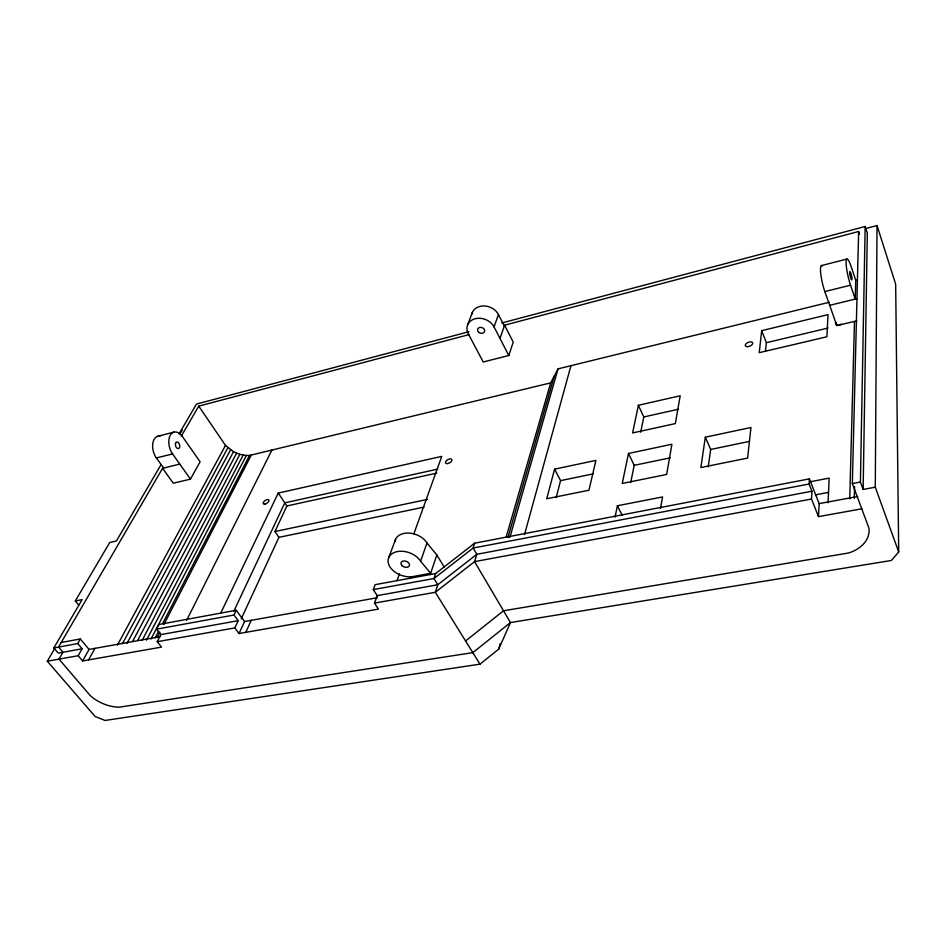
<?xml version="1.0" encoding="UTF-8"?>
<svg xmlns="http://www.w3.org/2000/svg" width="946" height="946" viewBox="0 0 946 946"><rect width="100%" height="100%" fill="white"/><g stroke="black" fill="none" stroke-linecap="round" stroke-linejoin="round"><path stroke-width="1.42" d="M179.775 464.096L162.57 468.294L58.557 647.04L62.944 652.291L58.262 653.142L53.839 647.951L77.714 643.552L82.113 648.79L62.944 652.291L59.007 659.137L90.166 695.499A27.505 15.455 24.7 0 0 119.362 707.17L472.823 652.645L510.473 622.551L891.357 560.47L898.7 551.991L875.287 487.19L877.025 225.538L865.614 228.565M875.287 487.19L863.142 489.437L867.316 233.154L865.164 226.496L501.818 322.964M863.142 489.437L860.422 482.046L865.164 226.496M465.574 640.986L503.532 610.773L848.302 553.043A35.664 25.424 3.1 0 0 868.936 528.093L852.346 483.572L858.637 231.486L504.585 325.188L499.996 338.443M854.285 498.412L854.557 486.646M849.756 498.826L854.475 321.723M855.74 280.3L855.243 299.066L850.537 285.184A17.17 2.791 77.1 0 1 846.102 261.865A17.17 2.791 77.1 0 1 851.128 266.536L855.74 280.3L857.431 279.874M828.081 502.645L829.157 478.12L810.332 481.727M861.759 508.83L818.491 516.622L819.141 503.615L809.409 478.877L474.632 543.205L435.645 573.536L375.148 584.675L373.292 589.595L377.241 595.637L374.474 603.099L378.435 609.106L239.031 633.536L234.845 627.908L238.191 620.682L234.005 615.018L236.24 610.253L244.541 621.534L239.031 633.536M818.491 516.622L811.514 499.039L811.952 491.234L809.102 484.009L809.409 478.877M765.491 351.001L766.355 342.7L761.684 330.662L828.022 314.64L826.887 336.776L759.236 352.669L761.684 330.662M708.223 466.863L710.694 449.445L705.338 437.182L750.982 427.497L747.6 458.065L700.856 467.549L705.338 437.182M660.556 508.38L662.555 496.934L617.419 505.755L615.054 517.119M640.702 432.227L643.788 416.961L638.373 405.29L680.198 395.783L675.349 423.595L632.614 432.937L638.373 405.29M630.71 482.531L634.187 465.326L628.487 453.465L671.908 444.253L666.646 474.454L622.243 483.465L628.487 453.465M556.189 497.631L560.564 480.639L554.581 469.157L595.909 460.395L588.932 490.229L546.717 498.779L554.581 469.157M54.62 648.684L47.3 661.207L95.061 716.465L105.018 720.462L479.977 664.163L498.731 649.11L500.221 643.599M524.498 534.596L570.958 365.688M507.967 537.387L554.344 375.905M509.894 537.363L558.045 368.857L829.335 302.235M506.098 537.316L550.678 382.882L558.045 368.857M474.632 543.205L473.13 548.041L433.989 578.526L373.292 589.595M508.782 355.507L494.06 326.914A14.557 11.612 20.5 0 0 475.129 318.755A14.557 11.612 20.5 0 0 468.282 333.761L483.217 361.999L508.782 355.507L513.229 342.156L504.585 325.188M435.645 573.536L433.989 578.526L437.821 584.734L435.326 592.291L479.977 664.163M430.229 574.529L436.827 554.959L426.965 542.969A17.489 12.05 19.6 0 0 408.991 533.095A17.489 12.05 19.6 0 0 394.967 541.23M410.611 578.148L411.037 576.906L430.655 573.288L420.615 561.238L426.965 542.969M494.06 326.914L498.459 314.545A14.391 11.577 20.5 0 0 483.832 305.948A14.391 11.577 20.5 0 0 471.782 314.238M396.965 580.714L399.46 573.808M413.887 533.733L441.747 456.374L278.242 493.067L220.796 612.996M388.853 557.371L395.617 539.232M467.738 324.62L472.409 312.31M498.731 649.11L510.473 622.551L474.549 561.64L476.808 554.297L473.13 548.041L809.102 484.009M245.783 632.354L251.246 620.328M241.254 618.814L278.916 537.34L424.08 507.103M278.916 537.34L274.943 531.534L286.886 505.968L436.768 473.118M233.934 611.01L284.793 502.846L437.702 469.121M186.646 620.28L271.94 450.024M157.178 637.509L159.898 632.259M163.954 624.384L251.329 455.002L550.678 382.882M47.3 661.207L78.199 655.72L82.609 660.947L161.518 647.111L157.213 641.695L160.855 634.612L238.191 620.682M155.203 637.852L158.597 631.289M162.677 623.414L249.543 455.428L251.329 455.002M151.005 639.047L246.409 455.464L249.543 455.428M160.855 634.612L156.551 629.161L158.987 624.478L236.24 610.253M146.488 640.135L243.157 455.085L246.409 455.464M142.042 640.501L239.882 454.317L243.157 455.085M137.619 640.489L236.63 453.169L239.882 454.317M132.594 641.423L233.508 451.668L225.491 445.412L198.755 406.13L469.181 334.565M127.036 643.327L230.552 449.847M122.424 643.67L227.868 447.742M117.434 645.089L225.491 445.412M190.465 479.137L200.091 461.79L182.554 436.721A13.634 8.254 74.6 0 0 170.351 435.101A13.634 8.254 74.6 0 0 172.562 453.938L190.465 479.137L173.319 483.217L162.57 468.294M88.581 659.894L94.99 648.353M82.609 660.947L89.054 649.417L160.264 636.646M78.199 655.72L82.113 648.79M77.714 643.552L80.315 638.964L89.054 649.417M181.313 436.106L198.755 406.13M53.839 647.951L82.113 599.622L75.278 600.982L78.672 605.073M161.104 464.557L116.393 541.006L109.76 542.472L75.278 600.982M178.995 433.978L196.472 404.072L468.98 331.679M180.769 432.689L182.259 430.134M157.793 436.272L173.875 432.133M821.447 265.601L846.907 259.05M159.992 436.13A13.551 8.348 74.5 0 0 152.826 443.26A13.551 8.348 74.5 0 0 156.386 457.959L172.562 453.938M822.334 265.909A17.04 3.051 77 0 0 820.679 272.992A17.04 3.051 77 0 0 824.853 291.569L850.537 285.184M829.677 305.322L856.958 298.652M856.769 320.86L836.82 325.59L824.853 291.581M766.355 342.7L828.093 328.037M643.788 416.961L678.258 409.275M274.943 531.534L427.557 499.37M634.187 465.326L670.217 457.84M560.564 480.639L593.213 473.851M710.694 449.445L749.043 441.475M811.952 491.234L476.808 554.297L437.821 584.734L377.241 595.637M852.346 483.572L860.422 482.046M815.487 494.829L828.46 492.405M811.514 499.039L474.549 561.64L435.326 592.291L374.474 603.099M61.206 642.488L80.315 638.964M819.141 503.615L857.703 496.52M156.551 629.161L234.005 615.018M244.541 621.534L377.182 597.742M157.213 641.695L234.845 627.908M233.508 451.668L236.63 453.169M156.386 457.959L163.646 468.034M278.242 493.067L286.886 505.968M411.037 576.906C403.292 577.036 394.588 573.844 390.012 567.032A17.738 12.05 19.6 0 1 397.426 551.565A17.738 12.05 19.6 0 1 420.615 561.238M436.827 554.959L444.265 567.198M498.459 314.545L504.301 326.015M617.419 505.755L622.22 515.393M858.637 231.486L859.547 234.277M877.025 225.538L895.661 284.178L898.7 551.991M841.372 324.194A4.115 2.14 -19.6 0 1 836.631 324.963A4.115 2.14 -19.6 0 1 836.11 322.397M747.801 346.65A3.938 2.046 -21.9 0 0 752.673 342.819A3.938 2.046 -21.9 0 0 746.56 343.315A3.938 2.046 -21.9 0 0 747.801 346.65M264.998 504.052A3.382 1.608 -33.6 0 0 268.995 500.198A3.382 1.608 -33.6 0 0 264.23 501.262A3.382 1.608 -33.6 0 0 264.998 504.052M447.907 463.528A3.583 1.857 -29.8 0 0 451.833 459.484A3.583 1.857 -29.8 0 0 446.394 460.702A3.583 1.857 -29.8 0 0 447.907 463.528M402.038 565.649A4.434 3.015 19.6 0 0 409.322 565.838A4.434 3.015 19.6 0 0 404.344 560.943A4.434 3.015 19.6 0 0 402.038 565.649M175.53 443.378A3.406 2.069 74.6 0 0 177.978 448.593A3.406 2.069 74.6 0 0 179.255 443.851A3.406 2.069 74.6 0 0 175.53 443.378M849.674 273.027A4.292 0.698 77.1 0 0 851.613 279.886A4.292 0.698 77.1 0 0 851.199 274.411A4.292 0.698 77.1 0 0 849.674 273.027M478.38 331.916A3.642 2.909 20.5 0 0 484.458 331.786A3.642 2.909 20.5 0 0 480.509 327.351A3.642 2.909 20.5 0 0 478.38 331.916"/></g></svg>
